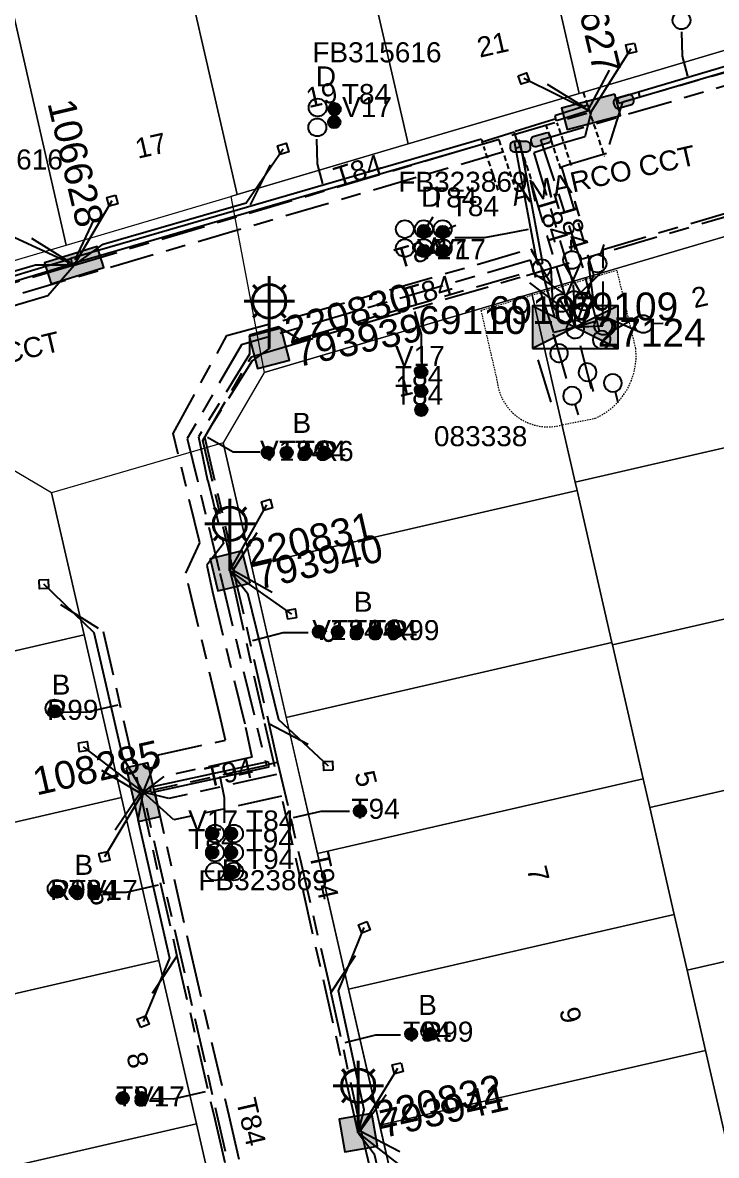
# Model space of a CAD drawing. Header units: metres. Extents: x 303957 to 307239, y 6268736 to 6272503.
# Drawn here: x 305825 to 305887.2, y 6269547.9 to 6269649.5 of the extents above; entities that cross this region are included whole.
import ezdxf
from ezdxf.enums import TextEntityAlignment as Align

# ---------------------------------------------------------------- set-up
doc = ezdxf.new("R2010")
doc.units = ezdxf.units.M
for name, pattern in [('Cable Exist UG', [8.2, 4, -1.2, 1.8, -1.2]), ('DASHED', [0.75, 0.5, -0.25]), ('HIDDEN', [0.375, 0.25, -0.125]), ('HIDDEN2', [0.1875, 0.125, -0.0625])]:
    doc.linetypes.add(name, pattern=pattern)
doc.layers.get('0').update_dxf_attribs({"color": 6})
for name, color, linetype, lineweight in [('Cadastre Land Parcels_SP_EXT', 9, 'Continuous', 5), ('Cadastre Other Property_SP_EXT', 9, 'HIDDEN', 5), ('Cadastre Roads_SP_EXT', 9, 'Continuous', 5)]:
    doc.layers.add(name, color=color, linetype=linetype, lineweight=lineweight)
for name, color, linetype in [('Duct_SP_EXT', 7, 'Continuous'), ('Equip_HV_EXT', 7, 'Continuous'), ('Equip_LV_EXT', 7, 'Continuous'), ('Equip_SP_SL_EXT', 7, 'Continuous'), ('Mains_HV_EXT', 7, 'Continuous'), ('Mains_LV_EXT', 7, 'Continuous'), ('Mains_LV_SL_EXT', 7, 'Continuous'), ('Services_SP_EXT', 7, 'Continuous'), ('Sub_SP_EXT', 7, 'Continuous'), ('SupportsUG_SP_LV_EXT', 7, 'Continuous'), ('SupportsUG_SP_LV_SL_EXT', 7, 'Continuous'), ('Trench_SP_EXT', 7, 'Continuous')]:
    doc.layers.add(name, color=color, linetype=linetype)
doc.layers.add('UNKNOWN_FEATURES', color=1, linetype='DASHED', plot=False)
doc.styles.add('COLUMN_LABEL', font='arial.ttf')
doc.styles.add('iecARIAL', font='arial.ttf', dxfattribs={"height": 2})
doc.styles.add('POLE_LABEL', font='arial.ttf')
doc.styles.get("Standard").update_dxf_attribs({"font": 'arial.ttf'})
doc.styles.add('SWITCH_LABEL', font='arial.ttf', dxfattribs={"height": 2.5})

# ---------------------------------------------------------------- blocks, each defined once
blk = doc.blocks.new('SUB_PADMOUNT_EXT')
for points in [[(0, 0), (-3.84, 1.92), (-3.84, -1.92)], [(0, 0), (3.84, 1.92), (3.84, -1.92)]]:
    blk.add_hatch(color=256).paths.add_polyline_path(points)
for p, q in [((3.84, 1.92), (-3.84, -1.92)), ((-3.84, 1.92), (3.84, -1.92))]:
    blk.add_line(p, q)
blk.add_lwpolyline([(-3.84, -1.92), (3.84, -1.92), (3.84, 1.92), (-3.84, 1.92)], close=True)
for tag, height, flags, p in [('ASSET_NUM', 2.5, 8, (2, 2)), ('STREET_CODE', 0.2, 9, (1.5, 0)), ('CONSTRUCTED_VOLTAGE', 0.2, 9, (1.5, -0.2)), ('OPERATING_VOLTAGE', 0.2, 9, (1.5, -0.6)), ('ORIENTATION', 0.2, 9, (1.5, -0.8)), ('OWNED_BY', 0.2, 9, (1.5, -1)), ('NO_PHASES', 0.2, 9, (1.5, -0.4)), ('OPERATED_BY', 0.2, 9, (1.5, -1.2)), ('SECONDARY_VOLTAGE', 0.2, 9, (1.5, -1.6)), ('STATE', 0.2, 9, (1.5, -1.8)), ('MAINTAINED_BY', 0.2, 9, (1.5, -1.4)), ('PARENT', 0.2, 9, (1.5, -2)), ('SUBSTATION_TYPE', 0.2, 9, (1.5, -2.2)), ('STREETNAME', 0.2, 9, (1.5, -3)), ('USAGE', 0.2, 9, (1.5, -2.4)), ('LEGEND', 0.2, 9, (1.5, -2.6)), ('LOCATION', 0.2, 9, (1.5, -2.8)), ('SUBURB', 0.2, 9, (1.5, -3.2)), ('Z', 0.2, 1, (1.5, -3.6)), ('NOTES', 0.2, 9, (1.5, -3.4))]:
    blk.add_attdef(tag, text='', height=height, dxfattribs=dict(flags=flags)).set_placement(p, align=Align.MIDDLE_LEFT)
blk = doc.blocks.new('COLUMN_EXT')
blk.add_hatch(color=256).paths.add_polyline_path([(-1.49, 1.48), (-1.49, -1.49), (1.48, -1.49), (1.48, 1.48)])
blk.add_lwpolyline([(-1.49, -1.49), (1.48, -1.49), (1.48, 1.48), (-1.49, 1.48)], close=True)
for tag, height, style, flags, p in [('ASSET_NUM', 2.5, 'COLUMN_LABEL', 8, (2, 2)), ('STRUCTURE_PLANT_NUMBER', 0.2, 'POLE_LABEL', 9, (1.81, 0.03)), ('STREET_CODE', 0.2, 'COLUMN_LABEL', 9, (1.81, -0.2))]:
    blk.add_attdef(tag, text='', height=height, dxfattribs=dict(style=style, flags=flags)).set_placement(p, align=Align.MIDDLE_LEFT)
at = {"flags": 9}
for tag, p in [('COLUMN_TYPE', (1.81, -0.4)), ('OWNED_BY', (1.81, -0.6)), ('STATE', (1.81, -0.8)), ('USAGE', (1.81, -1)), ('STREETNAME', (1.81, -1.6)), ('SUBURB', (1.81, -1.8)), ('LEGEND', (1.81, -1.2)), ('LOCATION', (1.81, -1.4)), ('NOTES', (1.81, -2))]:
    blk.add_attdef(tag, text='', height=0.2, dxfattribs=at).set_placement(p, align=Align.MIDDLE_LEFT)
at = {"flags": 1}
blk.add_attdef('Z', (1.81, -2.35), '', height=0.2, dxfattribs=at)
blk = doc.blocks.new('PILLAR_EXT')
blk.add_hatch(color=256).paths.add_polyline_path([(-2.475, 0.99), (-2.475, -0.99), (2.475, -0.99), (2.475, 0.99)])
blk.add_lwpolyline([(-2.475, -0.99), (2.475, -0.99), (2.475, 0.99), (-2.475, 0.99)], close=True)
at = {"style": 'iecARIAL', "flags": 8}
blk.add_attdef('ASSET_NUM', (1.5, 3.5), '', height=2.5, dxfattribs=at)
for tag, p, flags in [('OWNED_BY', (0, -0.2), 9), ('STATE', (0, -0.4), 9), ('SUPPORT_TYPE', (0, -0.6), 9), ('USAGE', (0, -0.8), 9), ('LEGEND', (0, -1), 9), ('LOCATION', (0, -1.2), 9), ('STREETNAME', (0, -1.8), 9), ('SUBURB', (0, -2), 1), ('NOTES', (0, -1.4), 9), ('PARENT', (0, -1.6), 9)]:
    blk.add_attdef(tag, p, '', height=0.2, dxfattribs=dict(flags=flags))
blk = doc.blocks.new('DUCT_EXT')
blk.add_circle((0, 0.8), 0.8)
at = {"flags": 1}
blk.add_attdef('Z', (0, 0), '', height=0.2, dxfattribs=at)
at = {"flags": 9}
for tag, p in [('DUCT_CODE', (0, 0)), ('XSECT_TYPE', (0, -0.2)), ('STATE', (0, -0.6)), ('FB_REFERENCE', (0, -0.4)), ('NOTES', (0, -0.8))]:
    blk.add_attdef(tag, text='', height=0.2, dxfattribs=at).set_placement(p, align=Align.MIDDLE_LEFT)
blk = doc.blocks.new('SL_LANTERN_EXT')
at = {"lineweight": 40}
for p, q in [((0, 1.97), (0, 6.47)), ((-1.46, 5.68), (-1.06, 5.28)), ((1.46, 5.68), (1.06, 5.28)), ((-2.25, 4.22), (2.25, 4.22)), ((-1.46, 2.76), (-1.06, 3.16)), ((1.46, 2.76), (1.06, 3.16)), ((0, 0), (0, 2.72))]:
    blk.add_line(p, q, dxfattribs=at)
blk.add_circle((0, 4.22), 1.5, dxfattribs=at)
at = {"style": 'iecARIAL', "flags": 8}
blk.add_attdef('ASSET_NUM', (1.5, 1.5), '', height=2.5, dxfattribs=at)
for tag, p, height, flags in [('CONSTRUCTED_VOLTAGE', (0.98, -0.65), 0.2, 9), ('CONTROL_TYPE', (0.98, -0.85), 0.2, 9), ('LANTERN_PURPOSE', (0.98, -1.05), 0.2, 9), ('LNUMBER', (2.18, -3.25), 2.5, 8), ('OPERATING_VOLTAGE', (0.98, -1.65), 0.2, 9), ('ORIENTATION', (0.98, -1.85), 0.2, 9), ('OWNED_BY', (0.98, -2.05), 0.2, 9), ('LANTERN_TYPE', (0.98, -1.25), 0.2, 9), ('NO_PHASES', (0.98, -1.45), 0.2, 9), ('STATE', (0.98, -2.25), 0.2, 9), ('USAGE', (0.98, -2.45), 0.2, 9), ('CEXIST', (0.98, -2.65), 0.2, 9), ('CNEW', (0.98, -2.85), 0.2, 9), ('CNUMBER', (0.98, -3.05), 0.2, 9), ('CREMOVE', (0.98, -3.25), 0.2, 9), ('CREPLACE', (0.98, -3.45), 0.2, 9), ('LKINGHEIGHT', (0.98, -3.65), 0.2, 9), ('LBRACKET', (0.98, -3.85), 0.2, 9), ('LBRACKETVOCAB', (0.98, -4.05), 0.2, 9), ('LCATEGORY', (0.98, -4.25), 0.2, 9), ('LCHARGE1', (0.98, -4.45), 0.2, 9), ('LCHARGE1PERCENT', (0.98, -4.65), 0.2, 9), ('LCHARGE2', (0.98, -4.85), 0.2, 9), ('LCHARGE2PERCENT', (0.98, -5.05), 0.2, 9), ('LCHARGE3', (0.98, -5.25), 0.2, 9), ('LCHARGE3PERCENT', (0.98, -5.45), 0.2, 9), ('LEXIST', (0.98, -5.65), 0.2, 9), ('LLAMP', (0.98, -5.85), 0.2, 9), ('LLAMPVOCAB', (0.98, -6.05), 0.2, 9), ('LMAST', (0.98, -6.25), 0.2, 9), ('LMASTVOCAB', (0.98, -6.45), 0.2, 9), ('LNEW', (0.98, -6.65), 0.2, 9), ('LANTNUMBER', (0.98, -6.85), 0.2, 9), ('LOUTREACH', (0.98, -7.25), 0.2, 9), ('LOUTREACHVOCAB', (0.98, -7.45), 0.2, 9), ('LRATECODE', (0.98, -7.65), 0.2, 9), ('LREMOVE', (0.98, -7.85), 0.2, 9), ('LREPLACE', (0.98, -8.05), 0.2, 9), ('LTYPE', (0.98, -8.25), 0.2, 9), ('STREETNAME', (0.98, -9.25), 0.2, 9), ('LTYPEVOCAB', (0.98, -8.45), 0.2, 9), ('LEGEND', (0.98, -8.65), 0.2, 9), ('LOCATION', (0.98, -8.85), 0.2, 9), ('NOTES', (0.98, -9.05), 0.2, 9), ('SUBURB', (0.98, -9.45), 0.2, 1)]:
    blk.add_attdef(tag, p, '', height=height, dxfattribs=dict(flags=flags))
blk = doc.blocks.new('CCP_EXT')
at = {"flags": 9}
for tag, p in [('STATE', (0, -1.8)), ('USAGE', (0, -1.2)), ('LEGEND', (0, -1.4)), ('LIFE_SUPPORT', (0, -1.6)), ('NOTES', (0, -2))]:
    blk.add_attdef(tag, text='', height=0.2, dxfattribs=at).set_placement(p, align=Align.MIDDLE_LEFT)
blk.add_wipeout([(0, 0.57), (0.57, 0), (0, -0.57), (-0.57, 0)])
blk.add_lwpolyline([(-0.57, 0), (0, 0.57), (0.57, 0), (0, -0.57), (-0.57, 0)])
at = {"flags": 1}
blk.add_attdef('Z', (0, 0), '', height=0.2, dxfattribs=at)
at = {"flags": 9}
for tag, p in [('CCP_TYPE', (0, 0)), ('CONSTRUCTED_VOLTAGE', (0, -0.2)), ('OPERATING_VOLTAGE', (0, -0.6)), ('ORIENTATION', (0, -0.8)), ('OWNED_BY', (0, -1)), ('NO_PHASES', (0, -0.4))]:
    blk.add_attdef(tag, text='', height=0.2, dxfattribs=at).set_placement(p, align=Align.MIDDLE_LEFT)
blk = doc.blocks.new('HV_STJ_EXT')
h = blk.add_hatch(color=256)
edge = h.paths.add_edge_path()
edge.add_ellipse((-0.59, 0.13), major_axis=(0.226, 0.226), ratio=1, start_angle=45, end_angle=135)
edge.add_line((-0.91, 0.13), (-0.91, -0.13))
edge.add_ellipse((-0.59, -0.13), major_axis=(0.226, 0.226), ratio=1, start_angle=135, end_angle=225)
edge.add_line((-0.59, -0.45), (0.59, -0.45))
edge.add_ellipse((0.59, -0.13), major_axis=(-0.226, 0.226), ratio=1, start_angle=135, end_angle=225)
edge.add_line((0.91, -0.13), (0.91, 0.13))
edge.add_ellipse((0.59, 0.13), major_axis=(-0.226, 0.226), ratio=1, start_angle=225, end_angle=315)
edge.add_line((0.59, 0.45), (-0.59, 0.45))
blk.add_lwpolyline([(-0.91, 0.13), (-0.91, -0.13, 0.414214), (-0.59, -0.45), (0.59, -0.45, 0.414214), (0.91, -0.13), (0.91, 0.13, 0.414214), (0.59, 0.45), (-0.59, 0.45, 0.414214)], format="xyb", close=True)
for tag, flags, p in [('ORIENTATION', 9, (1.5, 0)), ('Z', 1, (1.5, -0.8)), ('USAGE', 9, (1.5, -0.2)), ('LEGEND', 9, (1.5, -0.4)), ('NOTES', 9, (1.5, -0.6))]:
    blk.add_attdef(tag, text='', height=0.2, dxfattribs=dict(flags=flags)).set_placement(p, align=Align.MIDDLE_LEFT)
blk = doc.blocks.new('LV_STJ_EXT')
h = blk.add_hatch(color=256)
edge = h.paths.add_edge_path()
edge.add_ellipse((-0.59, 0.13), major_axis=(0.226, 0.226), ratio=1, start_angle=45, end_angle=135)
edge.add_line((-0.91, 0.13), (-0.91, -0.13))
edge.add_ellipse((-0.59, -0.13), major_axis=(0.226, 0.226), ratio=1, start_angle=135, end_angle=225)
edge.add_line((-0.59, -0.45), (0.59, -0.45))
edge.add_ellipse((0.59, -0.13), major_axis=(-0.226, 0.226), ratio=1, start_angle=135, end_angle=225)
edge.add_line((0.91, -0.13), (0.91, 0.13))
edge.add_ellipse((0.59, 0.13), major_axis=(-0.226, 0.226), ratio=1, start_angle=225, end_angle=315)
edge.add_line((0.59, 0.45), (-0.59, 0.45))
blk.add_lwpolyline([(-0.91, 0.13), (-0.91, -0.13, 0.414214), (-0.59, -0.45), (0.59, -0.45, 0.414214), (0.91, -0.13), (0.91, 0.13, 0.414214), (0.59, 0.45), (-0.59, 0.45, 0.414214)], format="xyb", close=True)
at = {"flags": 1}
blk.add_attdef('Z', (0, 0), '', height=0.2, dxfattribs=at)
at = {"flags": 9}
for tag, p in [('ORIENTATION', (0, 0)), ('USAGE', (0, -0.2)), ('LEGEND', (0, -0.4)), ('NOTES', (0, -0.6))]:
    blk.add_attdef(tag, text='', height=0.2, dxfattribs=at).set_placement(p, align=Align.MIDDLE_LEFT)
blk = doc.blocks.new('LV_UG_DFUSE_CLOSED_EXT')
for points in [[(1, 0), (0, 0)], [(5.04, 0.73), (2.16, -0.72)], [(5.05, -0.71), (2.16, 0.72)], [(6.2, 0.01), (7.2, 0.01)]]:
    blk.add_lwpolyline(points)
for centre in [(1.8, 0), (5.4, 0.01)]:
    blk.add_circle(centre, 0.8)
at = {"flags": 9}
for tag, p in [('ACTUAL_STATUS', (0, 0)), ('CONSTRUCTED_VOLTAGE', (0, -0.2)), ('OPERATING_VOLTAGE', (0, -0.6)), ('ORIENTATION', (0, -0.8)), ('STATE', (0, -1)), ('NO_PHASES', (0, -0.4)), ('SWITCH_TYPE', (0, -1.2)), ('USAGE', (0, -1.4)), ('NOTES', (0, -1.6))]:
    blk.add_attdef(tag, text='', height=0.2, dxfattribs=at).set_placement(p, align=Align.MIDDLE_LEFT)
at = {"flags": 1}
blk.add_attdef('Z', (0, 0), '', height=0.2, dxfattribs=at)
blk = doc.blocks.new('SWG_HOLEC_SU_EXT')
blk.add_line((1.8, -2), (5.8, -2))
for points in [[(1, 0), (0, 0)], [(6.6, 0), (7.6, 0)]]:
    blk.add_lwpolyline(points)
for points in [[(1.8, -0.8, 1), (1.8, 0.8, 1)], [(5.8, -0.8, 1), (5.8, 0.8, 1)]]:
    blk.add_lwpolyline(points, format="xyb", close=True)
at = {"style": 'SWITCH_LABEL', "flags": 8}
blk.add_attdef('ASSET_NUM', text='', height=2.5, rotation=179.9544, dxfattribs=at).set_placement((-2.4, 0), align=Align.MIDDLE_LEFT)
at = {"flags": 1}
blk.add_attdef('Z', (0, 0), '', height=0.2, dxfattribs=at)
at = {"flags": 9}
for tag, p in [('ACTUAL_STATUS', (0, -0.4)), ('CONSTRUCTED_VOLTAGE', (0, -0.6)), ('OPERATING_VOLTAGE', (0, -1)), ('NO_PHASES', (0, -0.8)), ('ORIENTATION', (0, -1.2)), ('OWNED_BY', (0, -1.4)), ('STATE', (0, -1.8)), ('SWITCH_TYPE', (0, -2)), ('PARENT', (0, -1.6)), ('STREETNAME', (0, -2.6)), ('SUBURB', (0, -2.8)), ('USAGE', (0, -2.2)), ('LOCATION', (0, -2.4)), ('NOTES', (0, -3))]:
    blk.add_attdef(tag, text='', height=0.2, dxfattribs=at).set_placement(p, align=Align.MIDDLE_LEFT)
at = {"style": 'SWITCH_LABEL', "flags": 9}
blk.add_attdef('STREET_CODE', text='', height=0.2, dxfattribs=at).set_placement((0, -0.2), align=Align.MIDDLE_LEFT)
blk = doc.blocks.new('CABLE_LARGE_EXT')
h = blk.add_hatch(color=256)
edge = h.paths.add_edge_path()
edge.add_arc((0, 0.55), 0.55, 0, 360)
blk.add_circle((0, 0.55), 0.55)
at = {"flags": 1}
blk.add_attdef('Z', (0, 0), '', height=0.2, dxfattribs=at)
at = {"flags": 9}
for tag, p in [('COND_CODE', (0, 0)), ('STATE', (0, -0.4)), ('XSECT_SIZE', (0, -0.6)), ('FB_REFERENCE', (0, -0.2)), ('NOTES', (0, -0.8))]:
    blk.add_attdef(tag, text='', height=0.2, dxfattribs=at).set_placement(p, align=Align.MIDDLE_LEFT)

msp = doc.modelspace()

# ---------------------------------------------------------------- linework, layer by layer
at = {"layer": 'Cadastre Land Parcels_SP_EXT', "linetype": 'Continuous'}
for points in [[(305890.26, 6269647.72), (305883.54, 6269677.01), (305877.68, 6269675.28), (305868.19, 6269672.48), (305874.92, 6269643.18), (305890.26, 6269647.72)], [(305867.2, 6269640.9), (305874.92, 6269643.18), (305868.19, 6269672.48), (305860.38, 6269670.17), (305852.85, 6269667.94), (305859.57, 6269638.65), (305867.2, 6269640.9)], [(305859.57, 6269638.65), (305852.85, 6269667.94), (305843.09, 6269665.06), (305837.5, 6269663.41), (305844.23, 6269634.11), (305859.57, 6269638.65)], [(305843.67, 6269633.95), (305844.23, 6269634.11), (305837.5, 6269663.41), (305825.79, 6269659.95), (305822.16, 6269658.87), (305828.88, 6269629.58), (305843.67, 6269633.95)], [(305817.22, 6269626.13), (305828.88, 6269629.58), (305822.16, 6269658.87), (305808.49, 6269654.83), (305807.74, 6269654.61), (305814.47, 6269625.32), (305817.22, 6269626.13)], [(305903.81, 6269615.02), (305900.63, 6269628.87), (305894.71, 6269632.33), (305870.68, 6269625.23), (305874.56, 6269608.31), (305903.81, 6269615.02)], [(305874.74, 6269607.54), (305874.56, 6269608.31), (305870.68, 6269625.23), (305846.64, 6269618.13), (305842.97, 6269611.83), (305845.5, 6269600.82), (305874.74, 6269607.54)], [(305907.17, 6269600.42), (305903.81, 6269615.02), (305874.56, 6269608.31), (305874.74, 6269607.54), (305877.87, 6269593.9), (305877.91, 6269593.71), (305907.17, 6269600.42)], [(305830.49, 6269594.61), (305827.57, 6269607.34), (305821.66, 6269610.8), (305797.64, 6269603.65), (305801.27, 6269587.85), (305830.49, 6269594.61)], [(305877.87, 6269593.9), (305874.74, 6269607.54), (305845.5, 6269600.82), (305848.63, 6269587.19), (305877.87, 6269593.9)], [(305910.52, 6269585.81), (305907.17, 6269600.42), (305877.91, 6269593.71), (305880.67, 6269581.69), (305881.27, 6269579.11), (305910.52, 6269585.81)], [(305833.85, 6269579.99), (305830.49, 6269594.61), (305801.27, 6269587.85), (305801.71, 6269585.92), (305804.62, 6269573.23), (305833.85, 6269579.99)], [(305880.67, 6269581.69), (305877.91, 6269593.71), (305877.87, 6269593.9), (305848.63, 6269587.19), (305848.63, 6269587.16), (305851.43, 6269574.98), (305880.67, 6269581.69)], [(305913.88, 6269571.2), (305910.52, 6269585.81), (305881.27, 6269579.11), (305883.47, 6269569.5), (305884.62, 6269564.5), (305913.88, 6269571.2)], [(305883.47, 6269569.5), (305881.27, 6269579.11), (305880.67, 6269581.69), (305851.43, 6269574.98), (305854.23, 6269562.79), (305883.47, 6269569.5)], [(305837.21, 6269565.36), (305833.85, 6269579.99), (305804.62, 6269573.23), (305805.07, 6269571.3), (305807.97, 6269558.63), (305837.21, 6269565.36)], [(305917.24, 6269556.59), (305913.88, 6269571.2), (305884.62, 6269564.5), (305886.27, 6269557.31), (305887.97, 6269549.89), (305917.24, 6269556.59)], [(305886.27, 6269557.31), (305884.62, 6269564.5), (305883.47, 6269569.5), (305854.23, 6269562.79), (305857.03, 6269550.6), (305886.27, 6269557.31)], [(305840.57, 6269550.73), (305837.21, 6269565.36), (305807.97, 6269558.63), (305808.2, 6269557.65), (305811.33, 6269544), (305840.57, 6269550.73)], [(305889.4, 6269543.66), (305887.97, 6269549.89), (305886.27, 6269557.31), (305857.03, 6269550.6), (305860.16, 6269536.94), (305889.4, 6269543.66)], [(305843.92, 6269536.11), (305840.57, 6269550.73), (305811.33, 6269544), (305814.46, 6269530.36), (305814.69, 6269529.36), (305843.92, 6269536.11)]]:
    msp.add_lwpolyline(points, close=True, dxfattribs=at)
at = {"layer": 'Cadastre Other Property_SP_EXT', "linetype": 'HIDDEN2'}
msp.add_lwpolyline([(305866.11, 6269623.7), (305867.58, 6269617.29), (305867.58, 6269617.29, 0.467594), (305873.44, 6269613.46), (305873.44, 6269613.46), (305876.36, 6269614.03), (305876.36, 6269614.03, 0.324982), (305880.01, 6269620.3), (305880.01, 6269620.3), (305878.33, 6269627.31), (305866.11, 6269623.7)], format="xyb", close=True, dxfattribs=at)
at = {"layer": 'Duct_SP_EXT'}
for p, q in [((305880.25, 6269643.31), (305878.35, 6269642.73)), ((305880.25, 6269643.31), (305880.32, 6269643.08)), ((305875.71, 6269642.12), (305872.74, 6269641.19)), ((305875.71, 6269642.12), (305875.78, 6269641.89)), ((305878.35, 6269642.73), (305878.42, 6269642.5)), ((305878.49, 6269642.28), (305878.42, 6269642.5)), ((305880.39, 6269642.85), (305878.49, 6269642.28)), ((305880.39, 6269642.85), (305880.32, 6269643.08)), ((305872.74, 6269641.19), (305872.81, 6269640.96)), ((305875.85, 6269641.66), (305872.88, 6269640.73)), ((305875.85, 6269641.66), (305875.78, 6269641.89)), ((305872.88, 6269640.73), (305872.81, 6269640.96)), ((305866.16, 6269639.08), (305866.23, 6269638.85)), ((305866.3, 6269638.62), (305866.23, 6269638.85)), ((305869.13, 6269638.87), (305869.37, 6269638.92)), ((305871.2, 6269627.84), (305869.13, 6269638.87)), ((305869.6, 6269638.96), (305869.37, 6269638.92)), ((305871.67, 6269627.92), (305869.6, 6269638.96)), ((305803.47, 6269620.53), (305828.95, 6269628.26)), ((305828.95, 6269628.26), (305829.29, 6269628.36)), ((305828.95, 6269628.26), (305829.02, 6269628.03)), ((305829.09, 6269627.8), (305829.02, 6269628.03)), ((305829.09, 6269627.8), (305829.43, 6269627.9)), ((305829.29, 6269628.36), (305829.36, 6269628.13)), ((305829.29, 6269628.36), (305829.36, 6269628.13)), ((305829.43, 6269627.9), (305829.36, 6269628.13)), ((305829.43, 6269627.9), (305829.36, 6269628.13)), ((305871.67, 6269627.92), (305871.43, 6269627.88)), ((305803.61, 6269620.07), (305829.09, 6269627.8)), ((305871.2, 6269627.84), (305871.43, 6269627.88)), ((305836.4, 6269580.93), (305847, 6269583.22)), ((305847, 6269583.22), (305847.05, 6269582.99)), ((305836.5, 6269580.46), (305847.1, 6269582.76)), ((305847.1, 6269582.76), (305847.05, 6269582.99)), ((305836.4, 6269580.93), (305836.45, 6269580.69)), ((305836.5, 6269580.46), (305836.45, 6269580.69))]:
    msp.add_line(p, q, dxfattribs=at)
for points in [[(305884.12, 6269648.72), (305884.17, 6269646.52), (305884.66, 6269644.73)], [(305851.36, 6269639.07), (305851.41, 6269636.87), (305851.9, 6269635.08)], [(305861.78, 6269632.09), (305861.28, 6269631.26)], [(305863.86, 6269631.34), (305863.11, 6269631.01)], [(305863.78, 6269630.25), (305866.44, 6269630.25), (305868.54, 6269630.65), (305870.39, 6269631.01)], [(305860.78, 6269619.07), (305860.78, 6269621.56), (305860.19, 6269623.62)], [(305846.27, 6269610.98), (305843.86, 6269610.98), (305841.57, 6269612.3)], [(305850.6, 6269594.77), (305848.37, 6269594.77), (305845.6, 6269594.07)], [(305828.68, 6269587.68), (305830.68, 6269587.67), (305833.55, 6269588.32)], [(305843.1, 6269577.73), (305843.1, 6269579.98), (305842.69, 6269581.88)], [(305854.31, 6269578.74), (305851.75, 6269578.75), (305849.25, 6269578.19)], [(305832.28, 6269571.51), (305834.29, 6269571.51), (305837.16, 6269572.17)], [(305858.88, 6269558.67), (305856.66, 6269558.68), (305853.89, 6269557.98)], [(305836.51, 6269552.98), (305838.52, 6269552.97), (305841.38, 6269553.62)]]:
    msp.add_lwpolyline(points, dxfattribs=at)
at = {"layer": 'Mains_HV_EXT', "linetype": 'Cable Exist UG'}
for points in [[(305874.58, 6269622.21), (305874.07, 6269623.74), (305869.65, 6269638.41)], [(305874.58, 6269622.21), (305876.47, 6269622.78), (305875.28, 6269627.54), (305871.5, 6269639.03)]]:
    msp.add_lwpolyline(points, dxfattribs=at)
at = {"layer": 'Mains_LV_EXT', "linetype": 'Cable Exist UG'}
for points in [[(305878.82, 6269642.41), (305877.38, 6269637.79), (305877.38, 6269637.79), (305873.96, 6269636.77), (305873.33, 6269636.56), (305876.23, 6269626.91), (305874.58, 6269622.21)], [(305876, 6269641.54), (305875.43, 6269639.29), (305875.43, 6269639.29), (305873.37, 6269638.68), (305870.85, 6269637.85), (305870.85, 6269637.85), (305874.4, 6269626.01), (305874.58, 6269622.21)], [(305874.58, 6269622.21), (305877.06, 6269622.32), (305877.08, 6269629.18), (305877.08, 6269629.18), (305891.78, 6269633.55), (305891.63, 6269635.59), (305891.63, 6269635.59), (305895.23, 6269636.66), (305904.1, 6269631.49), (305907.95, 6269614.62), (305907.95, 6269614.62), (305910.3, 6269604.52), (305909.03, 6269600.93)], [(305767.6, 6269609.43), (305799.54, 6269618.87), (305799.54, 6269618.87), (305801.42, 6269617.33), (305801.42, 6269617.33), (305816.35, 6269621.84), (305827.23, 6269625.06), (305829.59, 6269627.78)], [(305829.68, 6269627.81), (305803.58, 6269620.04), (305802.71, 6269619.76), (305800.92, 6269620.8), (305800.92, 6269620.8), (305796.25, 6269623.31), (305793.28, 6269622.75)], [(305843.58, 6269600.34), (305843.93, 6269598.93), (305843.93, 6269598.93), (305846.69, 6269586.68), (305847.75, 6269582.06), (305838.08, 6269579.91), (305835.79, 6269580.48)]]:
    msp.add_lwpolyline(points, dxfattribs=at)
at = {"layer": 'Services_SP_EXT'}
for points in [[(305829.59, 6269627.78), (305823.48, 6269630.59)], [(305829.59, 6269627.78), (305826.13, 6269627.77), (305822.63, 6269626.77), (305822.63, 6269626.77), (305814.79, 6269624.47), (305809.03, 6269626.15)], [(305855.1, 6269549.91), (305860.4, 6269545.79)], [(305855.1, 6269549.91), (305856.53, 6269548.03), (305856.53, 6269548.03), (305859.17, 6269536.77), (305863.64, 6269532.75)]]:
    msp.add_lwpolyline(points, dxfattribs=at)
at = {"layer": 'Trench_SP_EXT', "linetype": 'Cable Exist UG'}
for points in [[(305875.78, 6269641.74), (305877.96, 6269645.85)], [(305872.05, 6269644.01), (305875.78, 6269641.74)], [(305869.19, 6269639.8), (305871.88, 6269640.64)], [(305871.88, 6269640.64), (305872.85, 6269640.94)], [(305866.23, 6269638.85), (305867.65, 6269639.29)], [(305867.65, 6269639.29), (305869.08, 6269639.74)], [(305869.37, 6269638.92), (305869.08, 6269639.74)], [(305847.18, 6269636.77), (305845.22, 6269632.81)], [(305870.2, 6269626.86), (305894.05, 6269633.9)], [(305831.37, 6269631.86), (305829.51, 6269627.9)], [(305825.77, 6269630.19), (305829.51, 6269627.86)], [(305847.18, 6269620.07), (305870.2, 6269626.86), (305871.58, 6269627.27)], [(305871.43, 6269627.88), (305871.65, 6269627.07)], [(305871.65, 6269627.07), (305872.7, 6269623.17)], [(305843.88, 6269600.39), (305846.27, 6269604.18)], [(305843.88, 6269600.39), (305847.07, 6269586.63)], [(305843.88, 6269600.39), (305847.72, 6269598.24)], [(305847.07, 6269586.63), (305847.86, 6269583.17)], [(305847.07, 6269586.63), (305850.99, 6269584.58)], [(305847.13, 6269583.01), (305847.22, 6269583.03), (305847.86, 6269583.17)], [(305835.51, 6269580.38), (305831.71, 6269582.66)], [(305835.51, 6269580.38), (305833.04, 6269576.71)], [(305835.5, 6269580.43), (305835.51, 6269580.38), (305838.82, 6269565.76)], [(305835.55, 6269580.4), (305836.37, 6269580.6)], [(305852.65, 6269562.47), (305855.07, 6269566.17)], [(305838.82, 6269565.76), (305836.37, 6269562.07)], [(305838.82, 6269565.76), (305842.21, 6269551.15), (305845.58, 6269536.54)], [(305852.64, 6269562.52), (305852.65, 6269562.47), (305855.33, 6269550.19), (305855.34, 6269550.16)], [(305855.28, 6269550.08), (305857.97, 6269553.87)], [(305855.28, 6269550.08), (305859.31, 6269547.97)], [(305855.34, 6269550.16), (305858.48, 6269536.64), (305862.29, 6269534.51)]]:
    msp.add_lwpolyline(points, dxfattribs=at)
at = {"layer": 'UNKNOWN_FEATURES'}
for points in [[(305875.28, 6269643.29), (305877.19, 6269637.55)], [(305873.28, 6269636.41), (305871.97, 6269640.35)], [(305874.23, 6269636.73), (305872.96, 6269640.54)], [(305867.67, 6269634.52), (305866.37, 6269638.41)], [(305869.09, 6269635), (305867.74, 6269639.04)], [(305870.63, 6269635.53), (305869.51, 6269638.82)]]:
    msp.add_lwpolyline(points, dxfattribs=at)

# ---------------------------------------------------------------- block references
at = {"layer": 'Duct_SP_EXT'}
for name, p in [('DUCT_EXT', (305884.11, 6269648.95)), ('DUCT_EXT', (305851.45, 6269641.12)), ('CABLE_LARGE_EXT', (305852.97, 6269641.23)), ('CABLE_LARGE_EXT', (305852.94, 6269640.06)), ('DUCT_EXT', (305851.42, 6269639.34)), ('DUCT_EXT', (305859.28, 6269630.21)), ('DUCT_EXT', (305860.98, 6269630.21)), ('CABLE_LARGE_EXT', (305860.99, 6269630.3)), ('DUCT_EXT', (305862.68, 6269630.21)), ('CABLE_LARGE_EXT', (305862.68, 6269630.21)), ('DUCT_EXT', (305859.28, 6269628.51)), ('DUCT_EXT', (305860.98, 6269628.51)), ('DUCT_EXT', (305862.68, 6269628.51)), ('CABLE_LARGE_EXT', (305860.98, 6269628.51)), ('CABLE_LARGE_EXT', (305862.68, 6269628.51)), ('DUCT_EXT', (305852.07, 6269610.4)), ('CABLE_LARGE_EXT', (305846.97, 6269610.4)), ('CABLE_LARGE_EXT', (305848.67, 6269610.4)), ('CABLE_LARGE_EXT', (305850.37, 6269610.4)), ('CABLE_LARGE_EXT', (305852.07, 6269610.4)), ('CABLE_LARGE_EXT', (305851.57, 6269594.33)), ('CABLE_LARGE_EXT', (305853.27, 6269594.33)), ('CABLE_LARGE_EXT', (305854.97, 6269594.33)), ('CABLE_LARGE_EXT', (305856.67, 6269594.33)), ('DUCT_EXT', (305858.37, 6269594.33)), ('CABLE_LARGE_EXT', (305858.37, 6269594.33)), ('DUCT_EXT', (305827.83, 6269587.19)), ('CABLE_LARGE_EXT', (305827.83, 6269587.19)), ('CABLE_LARGE_EXT', (305855.25, 6269578.24)), ('DUCT_EXT', (305828.03, 6269571.01)), ('CABLE_LARGE_EXT', (305828.03, 6269571.01)), ('CABLE_LARGE_EXT', (305829.73, 6269571.01)), ('CABLE_LARGE_EXT', (305831.43, 6269571.01)), ('DUCT_EXT', (305861.55, 6269558.23)), ('CABLE_LARGE_EXT', (305859.85, 6269558.23)), ('CABLE_LARGE_EXT', (305861.55, 6269558.23)), ('CABLE_LARGE_EXT', (305833.96, 6269552.48)), ('CABLE_LARGE_EXT', (305835.66, 6269552.48))]:
    msp.add_blockref(name, p, dxfattribs=at)
at = {"layer": 'Duct_SP_EXT', "rotation": 269.9999999999998}
for name, p in [('CABLE_LARGE_EXT', (305860.21, 6269618.18)), ('CABLE_LARGE_EXT', (305860.21, 6269616.48)), ('CABLE_LARGE_EXT', (305860.21, 6269614.78)), ('DUCT_EXT', (305841.44, 6269576.76)), ('CABLE_LARGE_EXT', (305841.44, 6269576.76)), ('DUCT_EXT', (305843.14, 6269576.76)), ('CABLE_LARGE_EXT', (305843.14, 6269576.76)), ('DUCT_EXT', (305841.44, 6269575.06)), ('CABLE_LARGE_EXT', (305841.44, 6269575.06)), ('DUCT_EXT', (305843.14, 6269575.06)), ('CABLE_LARGE_EXT', (305843.14, 6269575.06)), ('DUCT_EXT', (305841.44, 6269573.36)), ('DUCT_EXT', (305843.14, 6269573.36)), ('CABLE_LARGE_EXT', (305843.14, 6269573.36))]:
    msp.add_blockref(name, p, dxfattribs=at)
at = {"layer": 'Equip_HV_EXT', "rotation": 16.90871619424951}
msp.add_blockref('HV_STJ_EXT', (305871.5, 6269639.03), dxfattribs=at)
at = {"layer": 'Equip_HV_EXT'}
msp.add_blockref('HV_STJ_EXT', (305869.65, 6269638.41), dxfattribs=at)
ref = msp.add_blockref('SWG_HOLEC_SU_EXT', (305874.07, 6269623.74), dxfattribs=dict(at, rotation=286.1297954315368))
ref.add_attrib('ASSET_NUM', '69107', dxfattribs={"layer": '0', "height": 2.5, "style": 'SWITCH_LABEL'}).set_placement((305871.68, 6269624.99), align=Align.TOP_CENTER)
ref = msp.add_blockref('SWG_HOLEC_SU_EXT', (305876.51, 6269622.82), dxfattribs=dict(at, rotation=284.3524828549628))
ref.add_attrib('ASSET_NUM', '69109', dxfattribs={"layer": '0', "height": 2.5, "style": 'SWITCH_LABEL'}).set_placement((305874.11, 6269624.07), align=Align.MIDDLE_LEFT)
ref = msp.add_blockref('SWG_HOLEC_SU_EXT', (305872.6, 6269621.6), dxfattribs=dict(at, rotation=287.0263369665194))
ref.add_attrib('ASSET_NUM', '69110', dxfattribs={"layer": '0', "height": 2.5, "style": 'SWITCH_LABEL'}).set_placement((305870.2, 6269622.85), align=Align.MIDDLE_RIGHT)
at = {"layer": 'Equip_LV_EXT'}
for name, p, rotation in [('LV_STJ_EXT', (305878.93, 6269642.45), 16.17347015463132), ('LV_UG_DFUSE_CLOSED_EXT', (305874.55, 6269622.85), 92.63795489329875), ('LV_UG_DFUSE_CLOSED_EXT', (305874.24, 6269622.81), 119.5064051526424), ('LV_UG_DFUSE_CLOSED_EXT', (305874.79, 6269622.82), 70.66921824333163), ('LV_UG_DFUSE_CLOSED_EXT', (305875.29, 6269622.24), 2.570639383044223)]:
    msp.add_blockref(name, p, dxfattribs=dict(at, rotation=rotation))
at = {"layer": 'Equip_SP_SL_EXT'}
ref = msp.add_blockref('SL_LANTERN_EXT', (305847.11, 6269620.31), dxfattribs=at)
ref.add_attrib('ASSET_NUM', '220830', dxfattribs={"layer": '0', "height": 2.5, "rotation": 16.095, "style": 'iecARIAL'}).set_placement((305848.61, 6269621.81), align=Align.MIDDLE_LEFT)
ref = msp.add_blockref('SL_LANTERN_EXT', (305843.58, 6269600.34), dxfattribs=at)
ref.add_attrib('ASSET_NUM', '220831', dxfattribs={"layer": '0', "height": 2.5, "rotation": 12.9824, "style": 'iecARIAL'}).set_placement((305845.08, 6269601.84), align=Align.MIDDLE_LEFT)
ref = msp.add_blockref('SL_LANTERN_EXT', (305855.1, 6269549.91), dxfattribs=at)
ref.add_attrib('ASSET_NUM', '220832', dxfattribs={"layer": '0', "height": 2.5, "rotation": 12.8133, "style": 'iecARIAL'}).set_placement((305856.6, 6269551.41), align=Align.MIDDLE_LEFT)
at = {"layer": 'Sub_SP_EXT'}
ref = msp.add_blockref('SUB_PADMOUNT_EXT', (305874.58, 6269622.21), dxfattribs=at)
ref.add_attrib('ASSET_NUM', '27124', dxfattribs={"layer": '0', "height": 2.5}).set_placement((305876.58, 6269622.96), align=Align.TOP_LEFT)
at = {"layer": 'SupportsUG_SP_LV_EXT'}
ref = msp.add_blockref('PILLAR_EXT', (305876, 6269641.54), dxfattribs=dict(at, rotation=194.6987902947241))
ref.add_attrib('ASSET_NUM', '106627', dxfattribs={"layer": '0', "height": 2.5, "rotation": 283.4957, "style": 'iecARIAL'}).set_placement((305877.5, 6269645.04), align=Align.MIDDLE_RIGHT)
ref = msp.add_blockref('PILLAR_EXT', (305829.59, 6269627.78), dxfattribs=dict(at, rotation=17.34229794614434))
ref.add_attrib('ASSET_NUM', '106628', dxfattribs={"layer": '0', "height": 2.5, "rotation": 283.3538, "style": 'iecARIAL'}).set_placement((305831.09, 6269631.28), align=Align.MIDDLE_RIGHT)
ref = msp.add_blockref('PILLAR_EXT', (305835.79, 6269580.48), dxfattribs=dict(at, rotation=283.0370534379037))
ref.add_attrib('ASSET_NUM', '108285', dxfattribs={"layer": '0', "height": 2.5, "rotation": 12.8407, "style": 'iecARIAL'}).set_placement((305837.29, 6269583.98), align=Align.MIDDLE_RIGHT)
at = {"layer": 'SupportsUG_SP_LV_SL_EXT'}
ref = msp.add_blockref('COLUMN_EXT', (305847.11, 6269620.31), dxfattribs=dict(at, rotation=194.7355567595219))
ref.add_attrib('ASSET_NUM', '793939', dxfattribs={"layer": '0', "height": 2.5, "rotation": 12.1485, "style": 'COLUMN_LABEL'}).set_placement((305849.11, 6269621.06), align=Align.TOP_LEFT)
ref = msp.add_blockref('COLUMN_EXT', (305843.58, 6269600.34), dxfattribs=dict(at, rotation=103.7982840656579))
ref.add_attrib('ASSET_NUM', '793940', dxfattribs={"layer": '0', "height": 2.5, "rotation": 12.9208, "style": 'COLUMN_LABEL'}).set_placement((305845.58, 6269601.09), align=Align.TOP_LEFT)
ref = msp.add_blockref('COLUMN_EXT', (305855.1, 6269549.91), dxfattribs=dict(at, rotation=189.8050648924086))
ref.add_attrib('ASSET_NUM', '793941', dxfattribs={"layer": '0', "height": 2.5, "rotation": 12.8133, "style": 'COLUMN_LABEL'}).set_placement((305857.1, 6269550.66), align=Align.MIDDLE_LEFT)

# ---------------------------------------------------------------- texts
at = {"layer": 'Cadastre Land Parcels_SP_EXT', "linetype": 'Continuous'}
for s, rotation, p in [('21', 12.7244, (305866, 6269646.39)), ('19', 12.9753, (305850.65, 6269641.86)), ('17', 12.7244, (305835.31, 6269637.32)), ('2', 12.8754, (305885.27, 6269623.9)), ('1', 12.8806, (305858.76, 6269615.92)), ('3', 283.9941, (305851.78, 6269595.09)), ('5', 283.9913, (305854.75, 6269582.16)), ('7', 283.9913, (305870.21, 6269573.61)), ('6', 283.9943, (305830.9, 6269571.52)), ('9', 283.9913, (305873.12, 6269560.94)), ('8', 283.9888, (305834.26, 6269556.9))]:
    msp.add_text(s, height=1.8, rotation=rotation, dxfattribs=at).set_placement(p)
at = {"layer": 'Cadastre Other Property_SP_EXT'}
msp.add_text('083338', height=1.8, dxfattribs=at).set_placement((305861.89, 6269611.53))
at = {"layer": 'Cadastre Roads_SP_EXT'}
for rotation, p in [(12.7712, (305869.05, 6269633.08)), (13.3925, (305812.03, 6269616.19))]:
    msp.add_text('AMARCO CCT', height=1.8, rotation=rotation, dxfattribs=at).set_placement(p)
at = {"layer": 'Duct_SP_EXT'}
for s, p in [('FB315616', (305850.97, 6269645.98)), ('D', (305851.29, 6269643.81)), ('T84', (305853.62, 6269642.23)), ('V17', (305853.65, 6269641.06)), ('FB315616', (305816.98, 6269636.36)), ('FB323869', (305858.69, 6269634.36)), ('D', (305860.74, 6269633.02)), ('T84', (305861.45, 6269632.96)), ('T84', (305863.4, 6269632.17)), ('V17', (305860.38, 6269628.31)), ('V17', (305862.08, 6269628.31)), ('V17', (305858.39, 6269618.73)), ('T84', (305858.39, 6269616.93)), ('T84', (305858.39, 6269615.25)), ('B', (305849.19, 6269612.72)), ('V17', (305846.28, 6269610.22)), ('T84', (305847.98, 6269610.22)), ('T84', (305849.68, 6269610.22)), ('R6', (305851.47, 6269610.2)), ('B', (305854.7, 6269596.67)), ('V17', (305850.97, 6269594.13)), ('T84', (305852.67, 6269594.13)), ('T84', (305854.37, 6269594.13)), ('T94', (305856.07, 6269594.13)), ('R99', (305857.77, 6269594.12)), ('B', (305827.58, 6269589.23)), ('R99', (305827.16, 6269586.97)), ('T94', (305854.49, 6269578.09)), ('V17', (305839.83, 6269577.04)), ('T84', (305845.03, 6269577.04)), ('T84', (305839.83, 6269575.38)), ('T94', (305844.99, 6269575.34)), ('T94', (305845.02, 6269573.58)), ('B', (305829.62, 6269573.06)), ('D', (305842.85, 6269572.65)), ('FB323869', (305840.75, 6269571.68)), ('R99', (305827.43, 6269570.81)), ('T84', (305829.13, 6269570.81)), ('V17', (305830.83, 6269570.81)), ('B', (305860.48, 6269560.49)), ('T94', (305859.12, 6269558.1)), ('R99', (305860.82, 6269558.09)), ('T84', (305833.36, 6269552.28)), ('V17', (305835.06, 6269552.28))]:
    msp.add_text(s, height=1.8, dxfattribs=at).set_placement(p)
at = {"layer": 'Mains_LV_EXT'}
for s, rotation, p in [('T84', 17.5495, (305853.27, 6269634.75)), ('T84', 286.6884, (305871.05, 6269633.76)), ('T84', 286.7067, (305872.88, 6269633.1)), ('T84', 16.1434, (305858.69, 6269627.46)), ('T84', 16.2052, (305859.59, 6269623.99)), ('T94', 12.5014, (305841.57, 6269580.91)), ('T94', 282.4564, (305850.68, 6269574.92)), ('T84', 283.0371, (305844.12, 6269552.8))]:
    msp.add_text(s, height=1.8, rotation=rotation, dxfattribs=at).set_placement(p)

# ---------------------------------------------------------------- next in the draw order: block references
at = {"layer": 'Services_SP_EXT'}
for p, rotation in [((305879.59, 6269647.23), 237.7416857286912), ((305869.96, 6269644.52), 333.74168595104), ((305848.35, 6269638.22), 62.43599942700327), ((305833.02, 6269633.57), 239.3422978834087), ((305846.9, 6269606.27), 240.7979251046187), ((305826.88, 6269599.14), 317.87556507813), ((305849.1, 6269596.46), 144.7979251475324), ((305830.43, 6269584.56), 322.956822618754), ((305852.4, 6269582.84), 137.5542907870914), ((305832.31, 6269574.68), 58.95682259638557), ((305855.64, 6269568.35), 247.7669977515879), ((305835.79, 6269559.89), 67.92538172631635), ((305858.64, 6269555.7), 238.2476291921282)]:
    msp.add_blockref('CCP_EXT', p, dxfattribs=dict(at, rotation=rotation))

# ---------------------------------------------------------------- next in the draw order: linework, layer by layer
at = {"layer": 'Cadastre Roads_SP_EXT', "linetype": 'Continuous'}
for points in [[(305870.68, 6269625.23), (305894.71, 6269632.33), (305891.25, 6269648.01), (305890.26, 6269647.72), (305874.92, 6269643.18), (305867.2, 6269640.9), (305859.57, 6269638.65), (305844.23, 6269634.11), (305843.67, 6269633.95), (305846.64, 6269618.13), (305870.68, 6269625.23)], [(305897.24, 6269375.39), (305891.53, 6269400.29), (305876.95, 6269463.81), (305873.59, 6269478.43), (305870.23, 6269493.06), (305866.87, 6269507.68), (305863.52, 6269522.31), (305860.16, 6269536.94), (305845.5, 6269600.82), (305842.97, 6269611.83), (305827.57, 6269607.34), (305830.49, 6269594.61), (305833.85, 6269579.99), (305837.21, 6269565.36), (305840.57, 6269550.73), (305843.92, 6269536.11), (305858.92, 6269470.78), (305862.28, 6269456.15), (305865.63, 6269441.53), (305868.99, 6269426.91), (305872.45, 6269411.81), (305876.21, 6269395.42), (305881.85, 6269371.02), (305897.24, 6269375.39)]]:
    msp.add_lwpolyline(points, close=True, dxfattribs=at)
at = {"layer": 'Duct_SP_EXT'}
for p, q in [((305906.29, 6269650.98), (305880.25, 6269643.31)), ((305906.42, 6269650.52), (305880.39, 6269642.85)), ((305866.16, 6269639.08), (305829.29, 6269628.36)), ((305866.3, 6269638.62), (305829.43, 6269627.9))]:
    msp.add_line(p, q, dxfattribs=at)
at = {"layer": 'Mains_HV_EXT', "linetype": 'Cable Exist UG'}
for points in [[(305871.5, 6269639.03), (305919.99, 6269653.31), (305992.52, 6269674.92), (306111.55, 6269709.92)], [(305724.91, 6269461.09), (305716.61, 6269460.03), (305715.55, 6269465.18), (305715.55, 6269465.18), (305692.8, 6269564.42), (305692.39, 6269566.12), (305691.66, 6269569.49), (305692.92, 6269575.68), (305691.16, 6269589.42), (305690.78, 6269591.55), (305693.24, 6269590.3), (305693.24, 6269590.3), (305698.93, 6269588.03), (305710.68, 6269591.56), (305733.63, 6269598.43), (305733.63, 6269598.43), (305793.52, 6269616.04), (305869.65, 6269638.41)], [(305874.58, 6269622.21), (305872.64, 6269621.72), (305870.55, 6269628.22), (305870.55, 6269628.22), (305844.63, 6269620.64), (305839.74, 6269612.22), (305842.68, 6269600.09), (305842.87, 6269599.29), (305842.87, 6269599.29), (305846.85, 6269582.87), (305836.78, 6269580.69), (305836.78, 6269580.69), (305840.06, 6269566.04), (305843.47, 6269551.45), (305846.89, 6269536.81), (305849.44, 6269524.57), (305852.11, 6269512.34), (305855.34, 6269498.79), (305858.47, 6269484.95), (305861.88, 6269471.43)]]:
    msp.add_lwpolyline(points, dxfattribs=at)
at = {"layer": 'Mains_LV_EXT', "linetype": 'Cable Exist UG'}
for points in [[(305878.93, 6269642.45), (305906.3, 6269650.39)], [(305829.59, 6269627.78), (305876, 6269641.54)], [(305835.79, 6269580.48), (305837.16, 6269583.84), (305837.16, 6269583.84), (305843.19, 6269585.15), (305842.68, 6269587.36), (305839.61, 6269600.12), (305840.88, 6269602.85), (305838.48, 6269612.66), (305838.48, 6269612.66), (305843.3, 6269621.45), (305850.02, 6269623.29), (305850.02, 6269623.29), (305870.59, 6269629.24), (305874.58, 6269622.21)], [(305873.69, 6269623.77), (305869.55, 6269626.92), (305869.55, 6269626.92), (305849.76, 6269621.13), (305847.93, 6269622.23), (305845.34, 6269621.5), (305845.34, 6269621.5), (305845.33, 6269619.79), (305840.77, 6269612.38), (305841.58, 6269608.44), (305842.99, 6269602.81), (305841.5, 6269600.84), (305842, 6269598.46), (305842, 6269598.46), (305844.99, 6269586.31), (305845.55, 6269583.61), (305837.65, 6269581.9), (305835.79, 6269580.48)], [(305848.69, 6269524.27), (305835.79, 6269580.48)], [(305855.1, 6269549.91), (305854.67, 6269551.75), (305854.67, 6269551.75), (305848.22, 6269580.11), (305838.54, 6269577.99), (305835.79, 6269580.48)]]:
    msp.add_lwpolyline(points, dxfattribs=at)
at = {"layer": 'Mains_LV_SL_EXT', "linetype": 'Cable Exist UG'}
msp.add_lwpolyline([(305847.11, 6269620.31), (305845.56, 6269619.19), (305845.56, 6269619.19), (305841.3, 6269612.38), (305843.6, 6269602.38), (305843.58, 6269600.34)], dxfattribs=at)
at = {"layer": 'Services_SP_EXT'}
for points in [[(305876, 6269641.54), (305879.59, 6269647.23)], [(305876, 6269641.54), (305869.96, 6269644.52)], [(305829.59, 6269627.78), (305832.21, 6269629.65), (305832.21, 6269629.65), (305845.05, 6269633.36), (305848.35, 6269638.22)], [(305829.59, 6269627.78), (305833.02, 6269633.57)], [(305843.58, 6269600.34), (305846.9, 6269606.27)], [(305843.58, 6269600.34), (305849.1, 6269596.46)], [(305843.58, 6269600.34), (305845.15, 6269598.34), (305845.15, 6269598.34), (305847.93, 6269586.99), (305852.4, 6269582.84)], [(305835.79, 6269580.48), (305833.96, 6269583.63), (305833.96, 6269583.63), (305831.4, 6269594.79), (305826.88, 6269599.14)], [(305835.79, 6269580.48), (305830.43, 6269584.56)], [(305835.79, 6269580.48), (305832.31, 6269574.68)], [(305835.79, 6269580.48), (305835.31, 6269578.03), (305835.31, 6269578.03), (305838.16, 6269565.58), (305835.79, 6269559.89)], [(305855.1, 6269549.91), (305855.64, 6269551.97), (305855.64, 6269551.97), (305853.33, 6269562.64), (305855.64, 6269568.35)], [(305855.1, 6269549.91), (305858.64, 6269555.7)]]:
    msp.add_lwpolyline(points, dxfattribs=at)
at = {"layer": 'Trench_SP_EXT', "linetype": 'Cable Exist UG'}
for points in [[(305843.88, 6269600.39), (305841.14, 6269612.04), (305845.5, 6269619.55), (305847.18, 6269620.07)], [(305828.36, 6269597.32), (305832.2, 6269594.91), (305832.2, 6269594.91), (305835.5, 6269580.43)], [(305847.86, 6269583.17), (305849.88, 6269574.48), (305852.64, 6269562.52)]]:
    msp.add_lwpolyline(points, dxfattribs=at)

doc.saveas('drawing.dxf')
